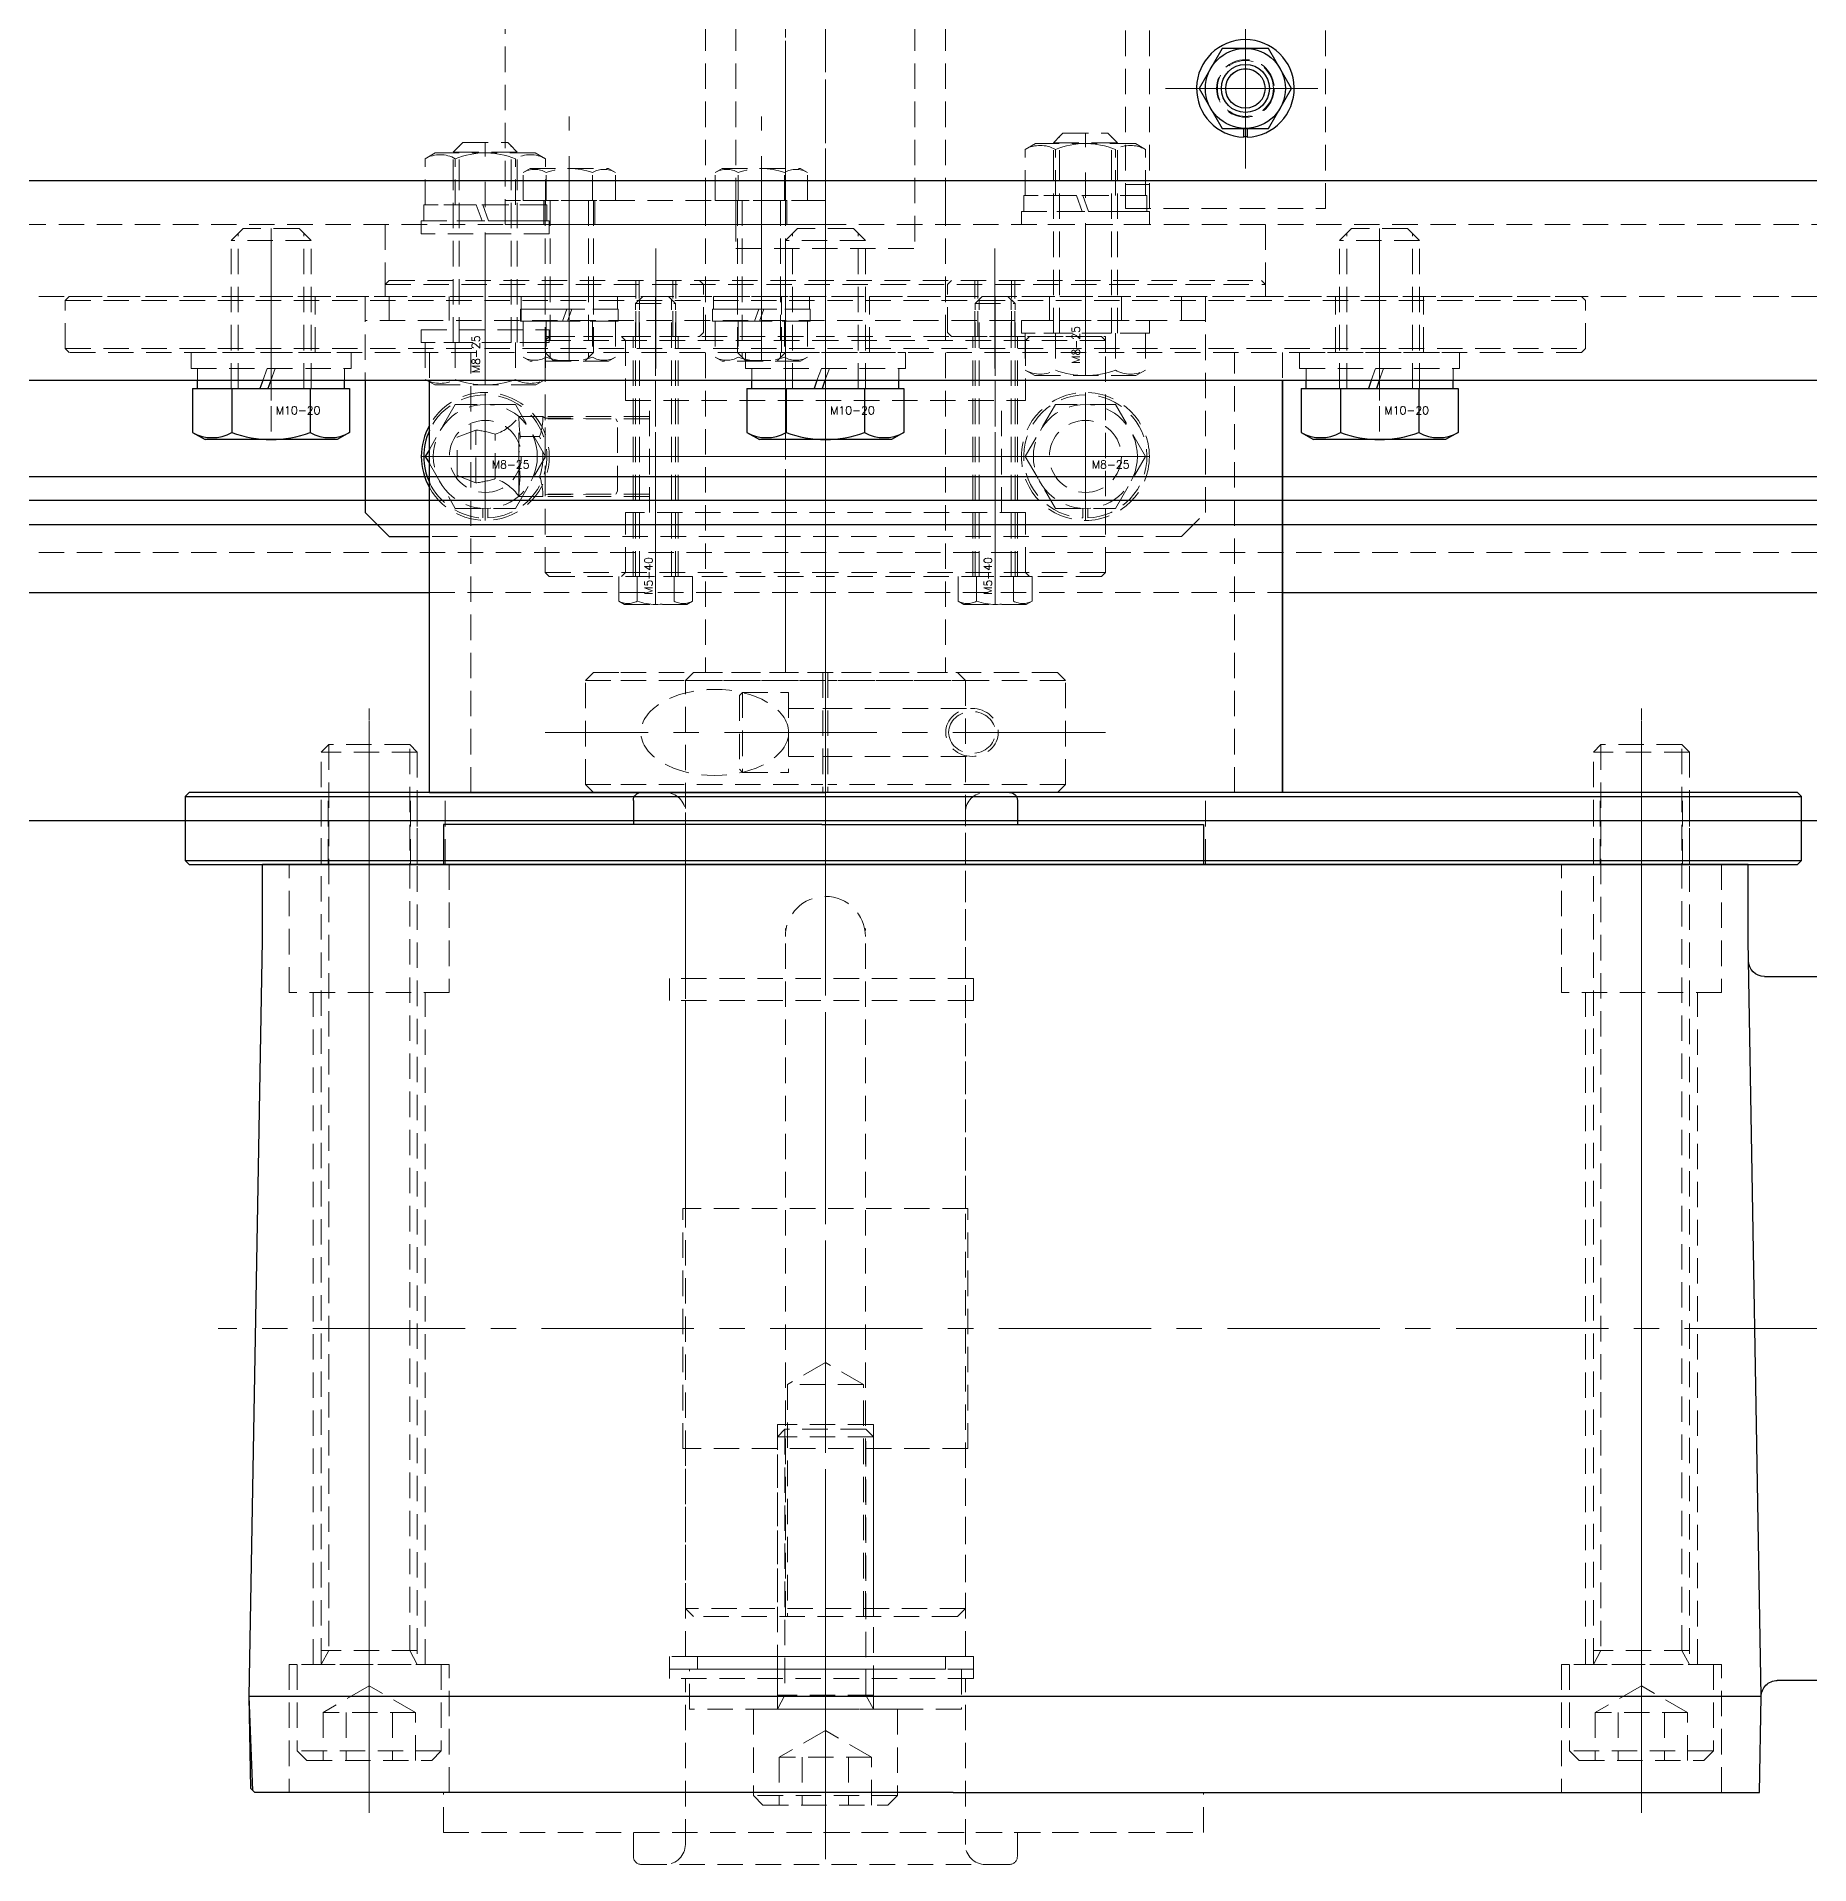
# Model space of a CAD drawing. Header units: millimetres. Extents: x 0 to 10987, y 0 to 7892.
# Drawn here: x 1623.4 to 1845, y 2778.5 to 3007 of the extents above; entities that cross this region are included whole.
import ezdxf

# ---------------------------------------------------------------- set-up
doc = ezdxf.new("R2010")
doc.units = ezdxf.units.MM
for name, pattern in [('CENTER2', [28.575, 19.05, -3.175, 3.175, -3.175]), ('HIDDEN', [9.525, 6.35, -3.175]), ('HIDDEN2', [4.7625, 3.175, -1.5875])]:
    doc.linetypes.add(name, pattern=pattern)
for name, color, linetype, lineweight in [('01_外形線', 7, 'Continuous', 25), ('03_かくれ線', 6, 'HIDDEN2', 13), ('04_HIDDEN', 2, 'HIDDEN', 13), ('04_中心線', 1, 'CENTER2', 9)]:
    doc.layers.add(name, color=color, linetype=linetype, lineweight=lineweight)
doc.layers.add('10_DRAFT', color=8, linetype='Continuous', lineweight=0, plot=False)
doc.styles.add('KSS_TXT', font='txt.shx', dxfattribs={"bigfont": 'extfont2.shx'})

# ---------------------------------------------------------------- blocks, each defined once
blk = doc.blocks.new('GM-SHYF-RH 0.4kW、1／160、＊＊V、60Hzb')
at = {"layer": '01_外形線'}
for p, q in [((-24, 133), (-24, 130)), ((-23, 134), (0, 134)), ((23, 134), (0, 134)), ((24, 133), (24, 130)), ((-47.27, 130), (-47.27, 125)), ((0.46, 130), (-47.27, 130)), ((0.46, 130), (47.73, 130)), ((47.73, 130), (47.73, 125)), ((-115.33, 115.5), (-115.33, 125)), ((-115.33, 125), (-15.97, 125)), ((-15.97, 125), (70.37, 125)), ((70.37, 115.5), (70.37, 125)), ((-116.98, 21), (-115.33, 115.5)), ((72.02, 21), (70.37, 115.5)), ((-117.38, 111), (-125.27, 111)), ((-125.27, 23), (-118.98, 23)), ((-116.77, 9), (-116.98, 21)), ((-116.98, 21), (-15.97, 21)), ((-15.97, 21), (72.02, 21)), ((71.82, 9.5), (72.02, 21)), ((71.31, 9), (71.82, 9.5)), ((-15.97, 9), (-116.77, 9)), ((-15.97, 9), (71.31, 9))]:
    blk.add_line(p, q, dxfattribs=at)
for centre, radius, start, end in [((-23, 133), 1, 90, 180), ((23, 133), 1, 0, 90), ((-117.38, 113), 2, 270, 359), ((-118.98, 21), 2, 359, 90)]:
    blk.add_arc(centre, radius, start, end, dxfattribs=at)
at = {"layer": '03_かくれ線'}
for p, q in [((-17.5, 110.75), (-17.5, 131.5)), ((17.5, 110.75), (17.5, 131.5)), ((-112, 125), (-112, 109)), ((-92, 109), (-92, 125)), ((47, 125), (47, 109)), ((67, 109), (67, 125)), ((-18.5, 108), (-18.5, 110.75)), ((-18.5, 110.75), (19.5, 110.75)), ((19.5, 108), (19.5, 110.75)), ((-112, 109), (-92, 109)), ((-109, 25), (-109, 109)), ((-95, 25), (-95, 109)), ((-18.5, 108), (19.5, 108)), ((-17.5, 82), (-17.5, 108)), ((17.5, 82), (17.5, 108)), ((47, 109), (67, 109)), ((50, 25), (50, 109)), ((64, 25), (64, 109)), ((-17.8, 52), (-17.8, 82)), ((-17.8, 82), (17.8, 82)), ((17.8, 52), (17.8, 82)), ((-17.8, 52), (17.8, 52)), ((-17.5, 26), (-17.5, 52)), ((17.5, 26), (17.5, 52)), ((-18.5, 23.25), (-18.5, 26)), ((-18.5, 26), (19.5, 26)), ((19.5, 23.25), (19.5, 26)), ((-112, 9), (-112, 25)), ((-112, 25), (-92, 25)), ((-92, 25), (-92, 9)), ((-18.5, 23.25), (19.5, 23.25)), ((-17.5, 2.5), (-17.5, 23.25)), ((17.5, 2.5), (17.5, 23.25)), ((47, 9), (47, 25)), ((47, 25), (67, 25)), ((67, 25), (67, 9)), ((-47.27, 4), (-47.27, 9)), ((47.73, 4), (47.73, 9)), ((0.23, 4), (-47.27, 4)), ((47.73, 4), (-47.27, 4)), ((-24, 1), (-24, 4)), ((24, 1), (24, 4)), ((-23, 0), (0, 0)), ((23, 0), (0, 0))]:
    blk.add_line(p, q, dxfattribs=at)
for centre, radius, start, end in [((-20, 131.5), 2.5, 0, 90), ((20, 131.5), 2.5, 90, 180), ((-20, 2.5), 2.5, 270, 0), ((20, 2.5), 2.5, 180, 270), ((-23, 1), 1, 180, 270), ((23, 1), 1, 270, 0)]:
    blk.add_arc(centre, radius, start, end, dxfattribs=at)
at = {"layer": '04_中心線'}
for p, q in [((0, 134), (0, 0)), ((-102, 6.46), (-102, 127.76)), ((57, 6.46), (57, 127.76)), ((-297.9, 67), (75.91, 67))]:
    blk.add_line(p, q, dxfattribs=at)
blk = doc.blocks.new('A$C23C91DF0_1_1')
at = {"color": 0}
for points in [[(0, 18.5), (1.6, 18.5), (1.6, 15), (0, 15)], [(0, -19.5), (1.6, -19.5), (1.6, -16), (0, -16)]]:
    blk.add_lwpolyline(points, close=True, dxfattribs=at)
at = {"layer": '10_DRAFT'}
for p, q in [((0, 15), (0, -16)), ((1.6, 15), (1.6, -16))]:
    blk.add_line(p, q, dxfattribs=at)
blk = doc.blocks.new('FWSSS-D34-V12.5-T5.0a')
at = {"color": 0}
blk.add_lwpolyline([(0, 17), (5, 17), (5, -17), (0, -17)], close=True, dxfattribs=at)
at = {"layer": '04_HIDDEN'}
for p, q in [((0, 6), (5, 6)), ((0, -6), (5, -6))]:
    blk.add_line(p, q, dxfattribs=at)
at = {"layer": '10_DRAFT'}
blk.add_line((0, 0), (5, 0), dxfattribs=at)

msp = doc.modelspace()

# ---------------------------------------------------------------- linework, layer by layer
at = {"layer": '01_外形線'}
for p, q in [((1771.646, 3005.537), (1768.759, 3000.537)), ((1777.419, 3005.537), (1771.646, 3005.537)), ((1780.306, 3000.537), (1777.419, 3005.537)), ((1768.759, 3000.537), (1771.646, 2995.537)), ((1777.419, 2995.537), (1780.306, 3000.537)), ((1771.646, 2995.537), (1777.419, 2995.537)), ((1774.307, 2995.537), (1774.307, 2994.442)), ((1774.757, 2995.537), (1774.757, 2994.442)), ((1643.55, 2963.037), (1643.55, 2964.037)), ((1651.704, 2964.037), (1651.34, 2963.037)), ((1652.704, 2964.037), (1652.34, 2963.037)), ((1661.95, 2963.037), (1661.95, 2964.037)), ((1672.539, 2912.537), (1672.539, 2964.037)), ((1712.832, 2963.037), (1712.832, 2964.037)), ((1720.986, 2964.037), (1720.622, 2963.037)), ((1721.986, 2964.037), (1721.622, 2963.037)), ((1731.232, 2963.037), (1731.232, 2964.037)), ((1779.182, 2912.537), (1779.182, 2964.037)), ((1779.182, 2964.037), (1779.182, 2912.537)), ((1782.114, 2963.037), (1782.114, 2964.037)), ((1790.268, 2964.037), (1789.904, 2963.037)), ((1791.268, 2964.037), (1790.904, 2963.037)), ((1800.514, 2963.037), (1800.514, 2964.037)), ((1642.935, 2963.037), (1642.935, 2957.541)), ((1642.935, 2963.037), (1662.565, 2963.037)), ((1647.843, 2963.037), (1647.843, 2957.541)), ((1657.658, 2963.037), (1657.658, 2957.541)), ((1662.565, 2963.037), (1662.565, 2957.541)), ((1712.217, 2963.037), (1712.217, 2957.541)), ((1712.217, 2963.037), (1731.847, 2963.037)), ((1717.125, 2963.037), (1717.125, 2957.541)), ((1726.94, 2963.037), (1726.94, 2957.541)), ((1731.847, 2963.037), (1731.847, 2957.541)), ((1781.499, 2963.037), (1781.499, 2957.541)), ((1781.499, 2963.037), (1801.129, 2963.037)), ((1786.407, 2963.037), (1786.407, 2957.541)), ((1796.222, 2963.037), (1796.222, 2957.541)), ((1801.129, 2963.037), (1801.129, 2957.541)), ((1642.935, 2957.541), (1644.5, 2956.637)), ((1661, 2956.637), (1644.5, 2956.637)), ((1662.565, 2957.541), (1661, 2956.637)), ((1712.217, 2957.541), (1713.782, 2956.637)), ((1730.282, 2956.637), (1713.782, 2956.637)), ((1731.847, 2957.541), (1730.282, 2956.637)), ((1781.499, 2957.541), (1783.064, 2956.637)), ((1799.564, 2956.637), (1783.064, 2956.637)), ((1801.129, 2957.541), (1799.564, 2956.637)), ((1672.539, 2955.425), (1672.027, 2954.537)), ((1672.027, 2954.537), (1672.539, 2953.65)), ((1557.032, 2952.037), (2357.032, 2952.037)), ((1557.032, 2946.037), (2357.032, 2946.037)), ((1779.182, 2937.537), (1877.032, 2937.537)), ((1642.532, 2912.537), (1642.032, 2912.037)), ((1642.032, 2912.037), (1642.032, 2904.037)), ((1642.032, 2912.037), (1844.032, 2912.037)), ((1843.532, 2912.537), (1642.532, 2912.537)), ((1672.539, 2912.537), (1722.032, 2912.537)), ((1672.539, 2912.537), (1722.032, 2912.537)), ((1779.182, 2912.537), (1722.032, 2912.537)), ((1779.182, 2912.537), (1722.032, 2912.537)), ((1844.032, 2912.037), (1843.532, 2912.537)), ((1844.032, 2904.037), (1844.032, 2912.037)), ((1642.032, 2904.037), (1642.532, 2903.537)), ((1642.032, 2904.037), (1844.032, 2904.037)), ((1642.532, 2903.537), (1843.532, 2903.537)), ((1843.532, 2903.537), (1844.032, 2904.037)), ((1650.468, 2787.787), (1650.013, 2799.537))]:
    msp.add_line(p, q, dxfattribs=at)
msp.add_lwpolyline([(1552.032, 3264.037), (2107.032, 3264.037, -0.4142136), (2117.032, 3254.037), (2117.032, 2974.037, -0.4142136), (2107.032, 2964.037), (1552.032, 2964.037), (1552.032, 3264.037)], format="xyb", dxfattribs=at)
for points in [[(1557.032, 2989.037), (2357.032, 2989.037), (2357.032, 2949.037), (1557.032, 2949.037)], [(1562.032, 2909.037), (2352.032, 2909.037), (2357.032, 2914.037), (2357.032, 2949.037), (1557.032, 2949.037), (1557.032, 2914.037)]]:
    msp.add_lwpolyline(points, close=True, dxfattribs=at)
for points in [[(1557.032, 2964.037), (1557.032, 2937.537), (1672.539, 2937.537)], [(1664.532, 2964.037), (1664.532, 2947.537), (1667.532, 2944.537), (1672.539, 2944.537)]]:
    msp.add_lwpolyline(points, dxfattribs=at)
for radius in [5, 3, 2.458]:
    msp.add_circle((1774.532, 3000.537), radius, dxfattribs=at)
for centre, radius, start, end in [((1774.532, 3000.537), 6.1, 272.11385, 267.88615), ((1774.532, 3000.537), 6, 267.88615, 272.1491), ((1645.389, 2961.791), 4.907, 240.00001, 299.99999), ((1652.75, 2970.417), 13.779, 249.136, 290.864), ((1660.111, 2961.791), 4.907, 240.00001, 299.99999), ((1679.532, 2954.537), 8, 150.94678, 209.05322), ((1679.532, 2954.537), 7.7, 155.26154, 204.73846), ((1714.671, 2961.791), 4.907, 240.00001, 299.99999), ((1722.032, 2970.417), 13.779, 249.136, 290.864), ((1729.393, 2961.791), 4.907, 240.00001, 299.99999), ((1783.953, 2961.791), 4.907, 240.00001, 299.99999), ((1791.314, 2970.417), 13.779, 249.136, 290.864), ((1798.676, 2961.791), 4.907, 240.00001, 299.99999)]:
    msp.add_arc(centre, radius, start, end, dxfattribs=at)
at = {"layer": '03_かくれ線'}
for p, q in [((1682.032, 2983.537), (1682.032, 3244.537)), ((1707.032, 3246.537), (1707.032, 2986.537)), ((1710.852, 3246.537), (1710.852, 2980.537)), ((1722.032, 3244.537), (1722.032, 2983.537)), ((1733.213, 3246.537), (1733.213, 2980.537)), ((1737.032, 3246.537), (1737.032, 2986.537)), ((1759.532, 2985.537), (1759.532, 3242.537)), ((1762.532, 2985.537), (1762.532, 3242.537)), ((1784.532, 2985.537), (1784.532, 3242.537)), ((1774.532, 2991.937), (1774.532, 3236.137)), ((1765.932, 3000.537), (1783.132, 3000.537)), ((1675.532, 2992.575), (1676.432, 2993.475)), ((1676.282, 2988.475), (1676.282, 2993.325)), ((1676.432, 2993.475), (1676.732, 2993.775)), ((1676.732, 2993.775), (1682.332, 2993.775)), ((1682.632, 2993.475), (1682.332, 2993.775)), ((1683.532, 2992.575), (1682.632, 2993.475)), ((1682.782, 2988.475), (1682.782, 2993.325)), ((1747.027, 2992.912), (1748.282, 2993.637)), ((1760.782, 2993.637), (1748.282, 2993.637)), ((1750.532, 2993.737), (1751.432, 2994.637)), ((1750.532, 2993.737), (1758.532, 2993.737)), ((1750.532, 2989.637), (1750.532, 2993.737)), ((1751.282, 2989.637), (1751.282, 2994.487)), ((1751.432, 2994.637), (1751.732, 2994.937)), ((1751.732, 2994.937), (1757.332, 2994.937)), ((1757.632, 2994.637), (1757.332, 2994.937)), ((1758.532, 2993.737), (1757.632, 2994.637)), ((1757.782, 2989.637), (1757.782, 2994.487)), ((1758.532, 2989.637), (1758.532, 2993.737)), ((1762.038, 2992.912), (1760.782, 2993.637)), ((1672.027, 2991.75), (1673.282, 2992.475)), ((1672.027, 2985.975), (1672.027, 2991.75)), ((1685.782, 2992.475), (1673.282, 2992.475)), ((1675.532, 2992.575), (1683.532, 2992.575)), ((1675.532, 2988.475), (1675.532, 2992.575)), ((1675.779, 2985.975), (1675.779, 2991.75)), ((1683.285, 2985.975), (1683.285, 2991.75)), ((1683.532, 2988.475), (1683.532, 2992.575)), ((1687.038, 2991.75), (1685.782, 2992.475)), ((1687.038, 2985.975), (1687.038, 2991.75)), ((1747.027, 2987.137), (1747.027, 2992.912)), ((1750.779, 2987.137), (1750.779, 2992.912)), ((1758.285, 2987.137), (1758.285, 2992.912)), ((1762.038, 2987.137), (1762.038, 2992.912)), ((1684.259, 2990.033), (1685.132, 2990.537)), ((1684.259, 2986.537), (1684.259, 2990.033)), ((1685.132, 2990.537), (1694.932, 2990.537)), ((1687.146, 2986.537), (1687.146, 2990.033)), ((1692.919, 2986.537), (1692.919, 2990.033)), ((1695.806, 2990.033), (1694.932, 2990.537)), ((1695.806, 2986.537), (1695.806, 2990.033)), ((1708.259, 2990.033), (1709.132, 2990.537)), ((1708.259, 2986.537), (1708.259, 2990.033)), ((1709.132, 2990.537), (1718.932, 2990.537)), ((1711.146, 2986.537), (1711.146, 2990.033)), ((1716.919, 2986.537), (1716.919, 2990.033)), ((1719.806, 2990.033), (1718.932, 2990.537)), ((1719.806, 2986.537), (1719.806, 2990.033)), ((1750.532, 2969.937), (1750.532, 2989.637)), ((1751.282, 2969.937), (1751.282, 2989.637)), ((1757.782, 2969.937), (1757.782, 2989.637)), ((1758.532, 2969.937), (1758.532, 2989.637)), ((1675.532, 2968.775), (1675.532, 2988.475)), ((1676.282, 2968.775), (1676.282, 2988.475)), ((1722.032, 2986.537), (1682.032, 2986.537)), ((1682.782, 2968.775), (1682.782, 2988.475)), ((1683.532, 2968.775), (1683.532, 2988.475)), ((1684.259, 2986.537), (1695.806, 2986.537)), ((1686.832, 2983.537), (1686.832, 2986.537)), ((1687.032, 2986.537), (1687.032, 2973.937)), ((1687.632, 2986.537), (1687.632, 2966.937)), ((1692.432, 2986.537), (1692.432, 2966.937)), ((1693.032, 2986.537), (1693.032, 2973.937)), ((1693.232, 2983.537), (1693.232, 2986.537)), ((1707.032, 2986.537), (1707.032, 2927.537)), ((1708.259, 2986.537), (1719.806, 2986.537)), ((1710.832, 2983.537), (1710.832, 2986.537)), ((1711.032, 2986.537), (1711.032, 2973.937)), ((1711.632, 2986.537), (1711.632, 2966.937)), ((1716.432, 2986.537), (1716.432, 2966.937)), ((1717.032, 2986.537), (1717.032, 2973.937)), ((1717.232, 2983.537), (1717.232, 2986.537)), ((1737.032, 2986.537), (1737.032, 2927.537)), ((1753.404, 2987.137), (1746.832, 2987.137)), ((1746.832, 2987.137), (1746.832, 2985.137)), ((1762.038, 2987.137), (1747.027, 2987.137)), ((1754.132, 2985.137), (1753.404, 2987.137)), ((1762.232, 2987.137), (1754.204, 2987.137)), ((1754.932, 2985.137), (1754.204, 2987.137)), ((1759.532, 2988.537), (1762.532, 2988.537)), ((1762.232, 2985.137), (1762.232, 2987.137)), ((1678.404, 2985.975), (1671.832, 2985.975)), ((1671.832, 2985.975), (1671.832, 2983.975)), ((1687.038, 2985.975), (1672.027, 2985.975)), ((1679.132, 2983.975), (1678.404, 2985.975)), ((1687.232, 2985.975), (1679.204, 2985.975)), ((1679.932, 2983.975), (1679.204, 2985.975)), ((1687.232, 2983.975), (1687.232, 2985.975)), ((1746.532, 2985.137), (1762.532, 2985.137)), ((1746.532, 2985.137), (1746.532, 2983.537)), ((1754.132, 2985.137), (1746.832, 2985.137)), ((1762.232, 2985.137), (1754.932, 2985.137)), ((1759.532, 2985.537), (1784.532, 2985.537)), ((1762.532, 2985.137), (1762.532, 2983.537)), ((1647.75, 2981.537), (1649.25, 2983.037)), ((1648.65, 2963.037), (1648.65, 2982.437)), ((1656.25, 2983.037), (1649.25, 2983.037)), ((1657.75, 2981.537), (1656.25, 2983.037)), ((1656.85, 2963.037), (1656.85, 2982.437)), ((1667.032, 2983.537), (1667.032, 2974.537)), ((1671.532, 2983.975), (1687.532, 2983.975)), ((1671.532, 2983.975), (1671.532, 2982.375)), ((1687.532, 2982.375), (1671.532, 2982.375)), ((1679.132, 2983.975), (1671.832, 2983.975)), ((1687.232, 2983.975), (1679.932, 2983.975)), ((1722.032, 2983.537), (1682.032, 2983.537)), ((1687.532, 2983.975), (1687.532, 2982.375)), ((1717.032, 2981.537), (1718.532, 2983.037)), ((1717.932, 2963.037), (1717.932, 2982.437)), ((1725.532, 2983.037), (1718.532, 2983.037)), ((1727.032, 2981.537), (1725.532, 2983.037)), ((1726.132, 2963.037), (1726.132, 2982.437)), ((1762.532, 2983.537), (1746.532, 2983.537)), ((1777.032, 2983.537), (1777.032, 2974.537)), ((1786.314, 2981.537), (1787.814, 2983.037)), ((1787.214, 2963.037), (1787.214, 2982.437)), ((1794.814, 2983.037), (1787.814, 2983.037)), ((1796.314, 2981.537), (1794.814, 2983.037)), ((1795.414, 2963.037), (1795.414, 2982.437)), ((1647.75, 2963.037), (1647.75, 2981.537)), ((1657.75, 2981.537), (1647.75, 2981.537)), ((1657.75, 2963.037), (1657.75, 2981.537)), ((1710.852, 2980.537), (1733.213, 2980.537)), ((1717.032, 2963.037), (1717.032, 2981.537)), ((1727.032, 2981.537), (1717.032, 2981.537)), ((1727.032, 2963.037), (1727.032, 2981.537)), ((1786.314, 2963.037), (1786.314, 2981.537)), ((1796.314, 2981.537), (1786.314, 2981.537)), ((1796.314, 2963.037), (1796.314, 2981.537)), ((1667.532, 2976.537), (1667.032, 2976.037)), ((1667.032, 2974.537), (1667.032, 2976.037)), ((1667.032, 2976.037), (1777.032, 2976.037)), ((1667.532, 2976.537), (1776.532, 2976.537)), ((1698.355, 2969.537), (1698.355, 2976.537)), ((1698.755, 2969.537), (1698.755, 2976.537)), ((1702.955, 2969.537), (1702.955, 2976.537)), ((1703.355, 2969.537), (1703.355, 2976.537)), ((1706.782, 2976.037), (1706.282, 2976.537)), ((1706.782, 2970.037), (1706.782, 2976.037)), ((1737.282, 2976.037), (1737.782, 2976.537)), ((1737.282, 2970.037), (1737.282, 2976.037)), ((1740.709, 2969.537), (1740.709, 2976.537)), ((1741.109, 2969.537), (1741.109, 2976.537)), ((1745.309, 2969.537), (1745.309, 2976.537)), ((1745.709, 2969.537), (1745.709, 2976.537)), ((1776.532, 2976.537), (1777.032, 2976.037)), ((1777.032, 2976.037), (1777.032, 2974.537)), ((1627.032, 2974.037), (1627.532, 2974.537)), ((1627.032, 2968.037), (1627.032, 2974.037)), ((1627.032, 2974.037), (1817.032, 2974.037)), ((1627.532, 2974.537), (1816.532, 2974.537)), ((1658.25, 2967.537), (1658.25, 2974.537)), ((1664.532, 2974.537), (1664.532, 2964.037)), ((1769.532, 2974.537), (1664.532, 2974.537)), ((1667.532, 2974.537), (1667.532, 2971.537)), ((1675.032, 2974.537), (1675.032, 2971.537)), ((1689.732, 2972.937), (1683.932, 2972.937)), ((1683.932, 2971.437), (1683.932, 2972.937)), ((1684.032, 2974.537), (1684.032, 2971.537)), ((1684.032, 2972.937), (1684.032, 2974.537)), ((1684.032, 2974.537), (1696.032, 2974.537)), ((1684.032, 2972.937), (1696.032, 2972.937)), ((1687.032, 2967.537), (1687.032, 2973.937)), ((1689.732, 2972.937), (1689.186, 2971.437)), ((1690.332, 2972.937), (1689.786, 2971.437)), ((1690.032, 2971.437), (1690.032, 2972.937)), ((1696.132, 2972.937), (1690.332, 2972.937)), ((1693.032, 2967.537), (1693.032, 2973.937)), ((1696.032, 2972.937), (1696.032, 2974.537)), ((1696.132, 2972.937), (1696.132, 2971.437)), ((1698.319, 2973.637), (1699.219, 2974.537)), ((1698.319, 2973.637), (1703.319, 2973.637)), ((1698.319, 2939.537), (1698.319, 2973.637)), ((1698.819, 2939.537), (1698.819, 2974.137)), ((1699.219, 2974.537), (1702.419, 2974.537)), ((1703.319, 2973.637), (1702.419, 2974.537)), ((1702.819, 2939.537), (1702.819, 2974.137)), ((1703.319, 2939.537), (1703.319, 2973.637)), ((1713.732, 2972.937), (1707.932, 2972.937)), ((1707.932, 2971.437), (1707.932, 2972.937)), ((1708.032, 2972.937), (1708.032, 2974.537)), ((1708.032, 2974.537), (1720.032, 2974.537)), ((1708.032, 2972.937), (1720.032, 2972.937)), ((1711.032, 2967.537), (1711.032, 2973.937)), ((1713.732, 2972.937), (1713.186, 2971.437)), ((1714.332, 2972.937), (1713.786, 2971.437)), ((1714.032, 2971.437), (1714.032, 2972.937)), ((1720.132, 2972.937), (1714.332, 2972.937)), ((1716.532, 2967.537), (1716.532, 2974.537)), ((1717.032, 2967.537), (1717.032, 2973.937)), ((1720.032, 2972.937), (1720.032, 2974.537)), ((1720.132, 2972.937), (1720.132, 2971.437)), ((1727.532, 2967.537), (1727.532, 2974.537)), ((1740.745, 2973.637), (1741.645, 2974.537)), ((1740.745, 2973.637), (1745.745, 2973.637)), ((1740.745, 2939.537), (1740.745, 2973.637)), ((1741.245, 2939.537), (1741.245, 2974.137)), ((1741.645, 2974.537), (1744.845, 2974.537)), ((1745.745, 2973.637), (1744.845, 2974.537)), ((1745.245, 2939.537), (1745.245, 2974.137)), ((1745.745, 2939.537), (1745.745, 2973.637)), ((1750.032, 2974.537), (1750.032, 2971.537)), ((1759.032, 2974.537), (1759.032, 2971.537)), ((1766.532, 2974.537), (1766.532, 2971.537)), ((1769.532, 2947.537), (1769.532, 2974.537)), ((1785.814, 2967.537), (1785.814, 2974.537)), ((1796.814, 2967.537), (1796.814, 2974.537)), ((1817.032, 2974.037), (1816.532, 2974.537)), ((1817.032, 2968.037), (1817.032, 2974.037)), ((1769.532, 2971.537), (1664.532, 2971.537)), ((1671.532, 2970.375), (1687.532, 2970.375)), ((1671.532, 2970.375), (1671.532, 2968.775)), ((1689.186, 2971.437), (1683.932, 2971.437)), ((1684.259, 2971.437), (1684.259, 2966.942)), ((1695.806, 2971.437), (1684.259, 2971.437)), ((1687.146, 2971.437), (1687.146, 2966.942)), ((1687.532, 2970.375), (1687.532, 2968.775)), ((1696.132, 2971.437), (1689.786, 2971.437)), ((1690.032, 2966.437), (1690.032, 2971.437)), ((1692.919, 2971.437), (1692.919, 2966.942)), ((1695.806, 2971.437), (1695.806, 2966.942)), ((1713.186, 2971.437), (1707.932, 2971.437)), ((1708.259, 2971.437), (1708.259, 2966.942)), ((1719.806, 2971.437), (1708.259, 2971.437)), ((1711.146, 2971.437), (1711.146, 2966.942)), ((1720.132, 2971.437), (1713.786, 2971.437)), ((1714.032, 2966.437), (1714.032, 2971.437)), ((1716.919, 2971.437), (1716.919, 2966.942)), ((1719.806, 2971.437), (1719.806, 2966.942)), ((1746.532, 2971.537), (1762.532, 2971.537)), ((1746.532, 2971.537), (1746.532, 2969.937)), ((1762.532, 2971.537), (1762.532, 2969.937)), ((1627.532, 2967.537), (1627.032, 2968.037)), ((1627.032, 2968.037), (1817.032, 2968.037)), ((1687.532, 2968.775), (1671.532, 2968.775)), ((1687.038, 2968.775), (1672.027, 2968.775)), ((1672.027, 2968.775), (1672.027, 2964.171)), ((1675.779, 2968.775), (1675.779, 2964.171)), ((1683.285, 2968.775), (1683.285, 2964.171)), ((1687.032, 2969.537), (1706.282, 2969.537)), ((1687.032, 2969.537), (1687.032, 2967.537)), ((1687.032, 2969.037), (1687.532, 2969.537)), ((1687.032, 2940.037), (1687.032, 2969.037)), ((1687.032, 2969.037), (1722.032, 2969.037)), ((1687.038, 2968.775), (1687.038, 2964.171)), ((1687.532, 2969.537), (1722.032, 2969.537)), ((1697.032, 2969.037), (1696.532, 2969.537)), ((1697.032, 2969.037), (1697.032, 2961.537)), ((1698.019, 2939.537), (1698.019, 2969.537)), ((1703.619, 2939.537), (1703.619, 2969.537)), ((1706.282, 2969.537), (1706.782, 2970.037)), ((1756.532, 2969.537), (1722.032, 2969.537)), ((1757.032, 2969.037), (1722.032, 2969.037)), ((1737.782, 2969.537), (1737.282, 2970.037)), ((1737.782, 2969.537), (1757.032, 2969.537)), ((1740.445, 2939.537), (1740.445, 2969.537)), ((1746.045, 2939.537), (1746.045, 2969.537)), ((1762.532, 2969.937), (1746.532, 2969.937)), ((1762.038, 2969.937), (1747.027, 2969.937)), ((1747.027, 2969.937), (1747.027, 2965.333)), ((1747.032, 2969.037), (1747.532, 2969.537)), ((1747.032, 2969.037), (1747.032, 2961.537)), ((1750.779, 2969.937), (1750.779, 2965.333)), ((1757.032, 2969.037), (1756.532, 2969.537)), ((1757.032, 2969.537), (1757.032, 2967.537)), ((1757.032, 2940.037), (1757.032, 2969.037)), ((1758.285, 2969.937), (1758.285, 2965.333)), ((1762.038, 2969.937), (1762.038, 2965.333)), ((1816.532, 2967.537), (1817.032, 2968.037)), ((1816.532, 2967.537), (1627.532, 2967.537)), ((1642.75, 2967.537), (1662.75, 2967.537)), ((1642.75, 2965.537), (1642.75, 2967.537)), ((1662.75, 2965.537), (1662.75, 2967.537)), ((1672.539, 2967.537), (1672.539, 2964.037)), ((1677.735, 2912.537), (1677.735, 2967.537)), ((1684.259, 2966.942), (1685.132, 2966.437)), ((1694.932, 2966.437), (1685.132, 2966.437)), ((1687.032, 2967.537), (1688.032, 2966.537)), ((1687.032, 2967.537), (1693.032, 2967.537)), ((1688.032, 2966.537), (1692.032, 2966.537)), ((1693.032, 2967.537), (1692.032, 2966.537)), ((1695.806, 2966.942), (1694.932, 2966.437)), ((1708.259, 2966.942), (1709.132, 2966.437)), ((1718.932, 2966.437), (1709.132, 2966.437)), ((1711.032, 2967.537), (1712.032, 2966.537)), ((1711.032, 2967.537), (1717.032, 2967.537)), ((1712.032, 2967.537), (1732.032, 2967.537)), ((1712.032, 2965.537), (1712.032, 2967.537)), ((1712.032, 2966.537), (1716.032, 2966.537)), ((1717.032, 2967.537), (1716.032, 2966.537)), ((1719.806, 2966.942), (1718.932, 2966.437)), ((1722.032, 2912.537), (1722.032, 2967.537)), ((1732.032, 2965.537), (1732.032, 2967.537)), ((1773.182, 2912.537), (1773.182, 2967.537)), ((1779.182, 2967.537), (1779.182, 2964.037)), ((1781.314, 2967.537), (1801.314, 2967.537)), ((1781.314, 2965.537), (1781.314, 2967.537)), ((1801.314, 2965.537), (1801.314, 2967.537)), ((1642.75, 2965.537), (1662.75, 2965.537)), ((1643.55, 2965.537), (1643.55, 2964.037)), ((1651.704, 2964.037), (1652.25, 2965.537)), ((1652.704, 2964.037), (1653.25, 2965.537)), ((1661.95, 2965.537), (1661.95, 2964.037)), ((1672.027, 2964.171), (1673.232, 2963.475)), ((1673.232, 2963.475), (1685.832, 2963.475)), ((1687.038, 2964.171), (1685.832, 2963.475)), ((1712.032, 2965.537), (1732.032, 2965.537)), ((1712.832, 2965.537), (1712.832, 2964.037)), ((1720.986, 2964.037), (1721.532, 2965.537)), ((1721.986, 2964.037), (1722.532, 2965.537)), ((1731.232, 2965.537), (1731.232, 2964.037)), ((1747.027, 2965.333), (1748.232, 2964.637)), ((1748.232, 2964.637), (1760.832, 2964.637)), ((1762.038, 2965.333), (1760.832, 2964.637)), ((1781.314, 2965.537), (1801.314, 2965.537)), ((1782.114, 2965.537), (1782.114, 2964.037)), ((1790.268, 2964.037), (1790.814, 2965.537)), ((1791.268, 2964.037), (1791.814, 2965.537)), ((1800.514, 2965.537), (1800.514, 2964.037)), ((1679.532, 2962.037), (1679.532, 2947.037)), ((1697.032, 2961.537), (1747.032, 2961.537)), ((1700.032, 2947.537), (1700.032, 2961.537)), ((1744.032, 2947.537), (1744.032, 2961.537)), ((1754.532, 2962.037), (1754.532, 2947.037)), ((1675.779, 2961.037), (1672.539, 2955.425)), ((1683.285, 2961.037), (1675.779, 2961.037)), ((1679.532, 2948.937), (1679.532, 2960.137)), ((1687.038, 2954.537), (1683.285, 2961.037)), ((1683.732, 2949.537), (1683.732, 2959.537)), ((1683.732, 2959.537), (1686.732, 2959.537)), ((1687.032, 2959.337), (1686.732, 2959.537)), ((1700.032, 2959.537), (1687.032, 2959.537)), ((1687.032, 2959.337), (1695.862, 2959.24)), ((1687.032, 2949.737), (1687.032, 2959.337)), ((1700.032, 2959.237), (1687.032, 2959.237)), ((1696.032, 2958.868), (1695.862, 2959.24)), ((1750.779, 2961.037), (1747.027, 2954.537)), ((1758.285, 2961.037), (1750.779, 2961.037)), ((1754.532, 2948.937), (1754.532, 2960.137)), ((1762.038, 2954.537), (1758.285, 2961.037)), ((1676.032, 2956.937), (1678.332, 2957.837)), ((1676.032, 2952.137), (1676.032, 2956.937)), ((1678.332, 2951.237), (1678.332, 2957.837)), ((1680.769, 2951.766), (1680.769, 2957.309)), ((1683.903, 2957.037), (1686.312, 2957.037)), ((1687.032, 2950.207), (1687.032, 2958.868)), ((1696.032, 2950.207), (1696.032, 2958.868)), ((1675.532, 2954.537), (1697.032, 2954.537)), ((1683.285, 2948.037), (1687.038, 2954.537)), ((1747.027, 2954.537), (1750.779, 2948.037)), ((1758.285, 2948.037), (1762.038, 2954.537)), ((1672.539, 2953.65), (1675.779, 2948.037)), ((1676.032, 2952.137), (1678.332, 2951.237)), ((1683.903, 2952.037), (1686.312, 2952.037)), ((1700.032, 2949.837), (1687.032, 2949.837)), ((1687.032, 2949.737), (1695.863, 2949.837)), ((1696.032, 2950.207), (1695.862, 2949.835)), ((1675.779, 2948.037), (1683.285, 2948.037)), ((1679.232, 2948.037), (1679.232, 2946.843)), ((1679.832, 2948.037), (1679.832, 2946.843)), ((1683.732, 2949.537), (1686.732, 2949.537)), ((1700.032, 2949.537), (1687.032, 2949.537)), ((1697.032, 2940.037), (1697.032, 2947.537)), ((1747.032, 2947.537), (1697.032, 2947.537)), ((1747.032, 2940.037), (1747.032, 2947.537)), ((1750.779, 2948.037), (1758.285, 2948.037)), ((1754.232, 2948.037), (1754.232, 2946.843)), ((1754.832, 2948.037), (1754.832, 2946.843)), ((1766.532, 2944.537), (1769.532, 2947.537)), ((1766.532, 2944.537), (1672.539, 2944.537)), ((1557.032, 2942.537), (1877.032, 2942.537)), ((1687.032, 2940.037), (1722.032, 2940.037)), ((1687.032, 2940.037), (1687.532, 2939.537)), ((1687.532, 2939.537), (1722.032, 2939.537)), ((1696.2, 2939.537), (1696.2, 2936.452)), ((1705.438, 2939.537), (1696.2, 2939.537)), ((1696.532, 2939.537), (1697.032, 2940.037)), ((1698.51, 2939.537), (1698.51, 2936.452)), ((1703.128, 2939.537), (1703.128, 2936.452)), ((1705.438, 2939.537), (1705.438, 2936.452)), ((1757.032, 2940.037), (1722.032, 2940.037)), ((1756.532, 2939.537), (1722.032, 2939.537)), ((1738.627, 2939.537), (1738.627, 2936.452)), ((1747.864, 2939.537), (1738.627, 2939.537)), ((1740.936, 2939.537), (1740.936, 2936.452)), ((1745.555, 2939.537), (1745.555, 2936.452)), ((1747.532, 2939.537), (1747.032, 2940.037)), ((1747.864, 2939.537), (1747.864, 2936.452)), ((1757.032, 2940.037), (1756.532, 2939.537)), ((1672.539, 2937.537), (1779.182, 2937.537)), ((1696.2, 2936.452), (1696.919, 2936.037)), ((1696.919, 2936.037), (1704.719, 2936.037)), ((1705.438, 2936.452), (1704.719, 2936.037)), ((1738.627, 2936.452), (1739.345, 2936.037)), ((1739.345, 2936.037), (1747.145, 2936.037)), ((1747.864, 2936.452), (1747.145, 2936.037)), ((1692.032, 2926.537), (1693.032, 2927.537)), ((1693.032, 2927.537), (1696.457, 2927.537)), ((1696.457, 2927.537), (1721.712, 2927.537)), ((1704.532, 2926.537), (1705.532, 2927.537)), ((1705.532, 2927.537), (1738.532, 2927.537)), ((1721.712, 2927.537), (1721.712, 2912.537)), ((1751.032, 2927.537), (1722.352, 2927.537)), ((1722.352, 2927.537), (1722.352, 2912.537)), ((1739.532, 2926.537), (1738.532, 2927.537)), ((1752.032, 2926.537), (1751.032, 2927.537)), ((1692.032, 2913.537), (1692.032, 2926.537)), ((1692.032, 2926.537), (1696.457, 2926.537)), ((1696.457, 2926.537), (1721.712, 2926.537)), ((1704.532, 2926.537), (1739.532, 2926.537)), ((1704.532, 2810.537), (1704.532, 2926.537)), ((1711.285, 2924.645), (1711.669, 2925.029)), ((1711.285, 2924.645), (1711.285, 2915.429)), ((1711.662, 2925.023), (1711.669, 2915.045)), ((1711.669, 2925.029), (1717.429, 2925.029)), ((1717.429, 2925.029), (1717.429, 2915.045)), ((1752.032, 2926.537), (1722.352, 2926.537)), ((1739.532, 2926.537), (1739.532, 2810.537)), ((1752.032, 2913.537), (1752.032, 2926.537)), ((1717.429, 2923.037), (1740.366, 2923.037)), ((1721.712, 2923.037), (1722.352, 2923.037)), ((1721.712, 2923.037), (1722.352, 2923.037)), ((1717.429, 2917.037), (1740.366, 2917.037)), ((1721.712, 2917.037), (1722.352, 2917.037)), ((1721.712, 2917.037), (1722.352, 2917.037)), ((1692.032, 2913.537), (1696.457, 2913.538)), ((1692.032, 2913.537), (1693.032, 2912.537)), ((1696.457, 2913.538), (1721.712, 2913.542)), ((1711.285, 2915.429), (1711.669, 2915.045)), ((1711.669, 2915.045), (1717.429, 2915.045)), ((1752.032, 2913.537), (1722.352, 2913.542)), ((1752.032, 2913.537), (1751.032, 2912.537)), ((1659.032, 2903.537), (1659.032, 2912.537)), ((1659.882, 2903.537), (1659.882, 2912.537)), ((1670.182, 2903.537), (1670.182, 2912.537)), ((1671.032, 2903.537), (1671.032, 2912.537)), ((1674.532, 2903.537), (1674.532, 2912.537)), ((1693.032, 2912.537), (1696.457, 2912.537)), ((1696.457, 2912.537), (1721.712, 2912.537)), ((1751.032, 2912.537), (1722.352, 2912.537)), ((1769.532, 2903.537), (1769.532, 2912.537)), ((1818.032, 2903.537), (1818.032, 2912.537)), ((1818.882, 2903.537), (1818.882, 2912.537)), ((1829.182, 2903.537), (1829.182, 2912.537)), ((1830.032, 2903.537), (1830.032, 2912.537)), ((1717.032, 2809.537), (1717.032, 2895.537)), ((1727.032, 2809.537), (1727.032, 2895.537)), ((1722.032, 2841.279), (1717.282, 2838.537)), ((1726.782, 2838.537), (1722.032, 2841.279)), ((1717.282, 2838.537), (1717.282, 2809.537)), ((1726.782, 2838.537), (1717.282, 2838.537)), ((1726.782, 2809.537), (1726.782, 2838.537)), ((1728.032, 2833.537), (1716.032, 2833.537)), ((1716.032, 2833.537), (1716.032, 2809.537)), ((1728.032, 2833.537), (1728.032, 2809.537)), ((1705.532, 2809.537), (1704.532, 2810.537)), ((1739.532, 2810.537), (1704.532, 2810.537)), ((1739.532, 2810.537), (1738.532, 2809.537)), ((1738.532, 2809.537), (1705.532, 2809.537))]:
    msp.add_line(p, q, dxfattribs=at)
at = {"layer": '03_かくれ線', "transparency": 33554559}
for p, q in [((1717.032, 2989.037), (1717.032, 3239.037)), ((1659.032, 2917.59), (1659.979, 2918.537)), ((1659.979, 2918.537), (1659.979, 2805.287)), ((1670.085, 2918.537), (1659.979, 2918.537)), ((1670.085, 2805.287), (1670.085, 2918.537)), ((1670.085, 2918.537), (1671.032, 2917.59)), ((1818.032, 2917.59), (1818.979, 2918.537)), ((1818.979, 2918.537), (1818.979, 2805.287)), ((1829.085, 2918.537), (1818.979, 2918.537)), ((1829.085, 2805.287), (1829.085, 2918.537)), ((1829.085, 2918.537), (1830.032, 2917.59)), ((1659.032, 2803.647), (1659.032, 2917.59)), ((1671.032, 2917.59), (1659.032, 2917.59)), ((1671.032, 2917.59), (1671.032, 2803.647)), ((1818.032, 2803.647), (1818.032, 2917.59)), ((1830.032, 2917.59), (1818.032, 2917.59)), ((1830.032, 2917.59), (1830.032, 2803.647)), ((1716.032, 2831.99), (1716.979, 2832.937)), ((1716.032, 2798.047), (1716.032, 2831.99)), ((1728.032, 2831.99), (1716.032, 2831.99)), ((1716.979, 2832.937), (1716.979, 2799.687)), ((1727.085, 2832.937), (1716.979, 2832.937)), ((1727.085, 2799.687), (1727.085, 2832.937)), ((1727.085, 2832.937), (1728.032, 2831.99)), ((1728.032, 2831.99), (1728.032, 2798.047)), ((1674.032, 2803.537), (1656.032, 2803.537)), ((1656.032, 2803.537), (1656.032, 2792.737)), ((1659.979, 2805.287), (1659.032, 2803.537)), ((1671.032, 2805.287), (1659.032, 2805.287)), ((1671.032, 2803.537), (1670.085, 2805.287)), ((1674.032, 2803.537), (1674.032, 2792.737)), ((1833.032, 2803.537), (1815.032, 2803.537)), ((1815.032, 2803.537), (1815.032, 2792.737)), ((1818.979, 2805.287), (1818.032, 2803.537)), ((1830.032, 2805.287), (1818.032, 2805.287)), ((1830.032, 2803.537), (1829.085, 2805.287)), ((1833.032, 2803.537), (1833.032, 2792.737)), ((1665.032, 2800.87), (1659.259, 2797.537)), ((1670.806, 2797.537), (1665.032, 2800.87)), ((1716.979, 2799.687), (1716.032, 2797.937)), ((1728.032, 2799.687), (1716.032, 2799.687)), ((1728.032, 2797.937), (1727.085, 2799.687)), ((1824.032, 2800.87), (1818.259, 2797.537)), ((1829.806, 2797.537), (1824.032, 2800.87)), ((1659.259, 2797.537), (1659.259, 2791.537)), ((1670.806, 2797.537), (1659.259, 2797.537)), ((1662.146, 2797.537), (1662.146, 2791.537)), ((1667.919, 2797.537), (1667.919, 2791.537)), ((1670.806, 2791.537), (1670.806, 2797.537)), ((1731.032, 2797.937), (1713.032, 2797.937)), ((1713.032, 2797.937), (1713.032, 2787.137)), ((1731.032, 2797.937), (1731.032, 2787.137)), ((1818.259, 2797.537), (1818.259, 2791.537)), ((1829.806, 2797.537), (1818.259, 2797.537)), ((1821.146, 2797.537), (1821.146, 2791.537)), ((1826.919, 2797.537), (1826.919, 2791.537)), ((1829.806, 2791.537), (1829.806, 2797.537)), ((1722.032, 2795.271), (1716.259, 2791.937)), ((1727.806, 2791.937), (1722.032, 2795.271)), ((1656.032, 2792.737), (1657.232, 2791.537)), ((1674.032, 2792.737), (1656.032, 2792.737)), ((1672.832, 2791.537), (1674.032, 2792.737)), ((1815.032, 2792.737), (1816.232, 2791.537)), ((1833.032, 2792.737), (1815.032, 2792.737)), ((1831.832, 2791.537), (1833.032, 2792.737)), ((1657.232, 2791.537), (1672.832, 2791.537)), ((1716.259, 2791.937), (1716.259, 2785.937)), ((1727.806, 2791.937), (1716.259, 2791.937)), ((1719.146, 2791.937), (1719.146, 2785.937)), ((1724.919, 2791.937), (1724.919, 2785.937)), ((1727.806, 2785.937), (1727.806, 2791.937)), ((1816.232, 2791.537), (1831.832, 2791.537)), ((1713.032, 2787.137), (1714.232, 2785.937)), ((1731.032, 2787.137), (1713.032, 2787.137)), ((1714.232, 2785.937), (1729.832, 2785.937)), ((1729.832, 2785.937), (1731.032, 2787.137))]:
    msp.add_line(p, q, dxfattribs=at)
at = {"layer": '03_かくれ線'}
msp.add_lwpolyline([(1557.032, 2974.537), (1877.032, 2974.537), (1877.032, 2983.537), (1557.032, 2983.537), (1557.032, 2974.537)], dxfattribs=at)
for centre, radius in [((1774.532, 3000.537), 3.6), ((1774.532, 3000.537), 3.5), ((1774.532, 3000.537), 2.458), ((1754.532, 2954.537), 8), ((1679.532, 2954.537), 6.5), ((1679.532, 2954.537), 4.5), ((1679.532, 2954.537), 4.5), ((1754.532, 2954.537), 6.5), ((1754.532, 2954.537), 4.5), ((1754.532, 2954.537), 4.5)]:
    msp.add_circle(centre, radius, dxfattribs=at)
for centre, radius, start, end in [((1748.903, 2989.662), 3.753, 60.00001, 119.99999), ((1754.532, 2983.561), 10.077, 68.13461, 111.86539), ((1760.161, 2989.662), 3.753, 60.00001, 119.99999), ((1673.903, 2988.5), 3.753, 60.00001, 119.99999), ((1679.532, 2982.398), 10.077, 68.13461, 111.86539), ((1685.161, 2988.5), 3.753, 60.00001, 119.99999), ((1685.702, 2987.533), 2.887, 60.00001, 119.99999), ((1690.032, 2982.023), 8.514, 70.18087, 109.81913), ((1694.362, 2987.533), 2.887, 60.00001, 119.99999), ((1709.702, 2987.533), 2.887, 60.00001, 119.99999), ((1714.032, 2982.023), 8.514, 70.18087, 109.81913), ((1718.362, 2987.533), 2.887, 60.00001, 119.99999), ((1685.702, 2969.442), 2.887, 240.00001, 299.99999), ((1690.032, 2974.952), 8.514, 250.18087, 289.81913), ((1694.362, 2969.442), 2.887, 240.00001, 299.99999), ((1709.702, 2969.442), 2.887, 240.00001, 299.99999), ((1714.032, 2974.952), 8.514, 250.18087, 289.81913), ((1718.362, 2969.442), 2.887, 240.00001, 299.99999), ((1673.903, 2967.421), 3.753, 240.00001, 299.99999), ((1679.532, 2973.94), 10.465, 248.98558, 291.01442), ((1685.161, 2967.421), 3.753, 240.00001, 299.99999), ((1748.903, 2968.583), 3.753, 240.00001, 299.99999), ((1754.532, 2975.102), 10.465, 248.98558, 291.01442), ((1760.161, 2968.583), 3.753, 240.00001, 299.99999), ((1679.532, 2954.537), 8, 209.05322, 150.94678), ((1679.532, 2954.537), 7.7, 272.23287, 155.26154), ((1754.532, 2954.537), 7.7, 272.23287, 267.76713), ((1678.82, 2962.983), 6, 288.95365, 324.94921), ((1677.174, 2946.621), 11.276, 71.40681, 84.10417), ((1679.532, 2954.537), 7.7, 204.73846, 267.76713), ((1677.174, 2962.453), 11.276, 275.89583, 288.59319), ((1678.82, 2946.092), 6, 35.05079, 71.04635), ((1697.355, 2938.452), 2.309, 240.00001, 299.99999), ((1700.819, 2942.671), 6.633, 249.62535, 290.37465), ((1704.283, 2938.452), 2.309, 240.00001, 299.99999), ((1739.781, 2938.452), 2.309, 240.00001, 299.99999), ((1743.245, 2942.671), 6.633, 249.62535, 290.37465), ((1746.71, 2938.452), 2.309, 240.00001, 299.99999), ((1722.032, 2894.537), 5, 0, 180)]:
    msp.add_arc(centre, radius, start, end, dxfattribs=at)
at = {"layer": '03_かくれ線', "extrusion": (0, 0, -1)}
for centre, start_param, end_param in [((1684.898, 2959.537), 7.3061385, 7.8539816), ((1684.898, 2954.537), 7.3061385, 8.4017922), ((1684.898, 2949.537), 7.8539677, 8.4017922)]:
    msp.add_ellipse(centre, major_axis=(0, -4.8), ratio=0.2427772, start_param=start_param, end_param=end_param, dxfattribs=at)
at = {"layer": '03_かくれ線'}
for centre, major_axis, ratio, start_param, end_param in [((1684.898, 2959.537), (0, -3.924), 0.4675957, 7.1631657, 7.8539816), ((1684.898, 2954.537), (0, -3.924), 0.4675957, 7.1631657, 8.5447976), ((1684.898, 2949.537), (0, -3.924), 0.4675957, 7.8539816, 8.5447976), ((1740.366, 2920.037), (2.922, 0), 0.8936824, -3.141592653589793, 3.141592653589793)]:
    msp.add_ellipse(centre, major_axis=major_axis, ratio=ratio, start_param=start_param, end_param=end_param, dxfattribs=at)
at = {"layer": '03_かくれ線', "extrusion": (0, 0, -1)}
msp.add_ellipse((1708.208, 2920.037), major_axis=(9.225, 0), ratio=0.5827704, dxfattribs=at)
at = {"layer": '03_かくれ線'}
msp.add_ellipse((1740.366, 2920.037), major_axis=(-3.282, 0), ratio=0.9141094, dxfattribs=at)
at = {"layer": '04_中心線'}
for p, q in [((1722.032, 2802.537), (1722.032, 3344.537)), ((1717.032, 2927.537), (1717.032, 3300.537)), ((1774.532, 2990.537), (1774.532, 3237.537)), ((1774.532, 3006.637), (1774.532, 2994.437)), ((1764.532, 3000.537), (1784.532, 3000.537)), ((1780.632, 3000.537), (1768.432, 3000.537)), ((1690.032, 2973.037), (1690.032, 2997.037)), ((1714.032, 2973.037), (1714.032, 2997.037)), ((1679.532, 2963.475), (1679.532, 2993.775)), ((1690.032, 2966.537), (1690.032, 2994.037)), ((1714.032, 2966.537), (1714.032, 2994.037)), ((1754.532, 2964.637), (1754.532, 2994.937)), ((1722.032, 2958.537), (1722.032, 2985.537)), ((1652.75, 2983.037), (1652.75, 2956.637)), ((1722.032, 2983.537), (1722.032, 2974.537)), ((1722.032, 2983.037), (1722.032, 2956.637)), ((1791.314, 2983.037), (1791.314, 2956.637)), ((1652.75, 2961.537), (1652.75, 2980.537)), ((1679.532, 2979.537), (1679.532, 2966.537)), ((1700.855, 2965.537), (1700.855, 2980.537)), ((1717.032, 2979.537), (1717.032, 2939.537)), ((1743.209, 2965.537), (1743.209, 2980.537)), ((1754.532, 2979.537), (1754.532, 2966.537)), ((1791.314, 2961.537), (1791.314, 2980.537)), ((1700.819, 2936.037), (1700.819, 2974.537)), ((1722.032, 2934.537), (1722.032, 2974.537)), ((1722.032, 2906.537), (1722.032, 2973.537)), ((1743.245, 2936.037), (1743.245, 2974.537)), ((1700.819, 2938.537), (1700.819, 2970.537)), ((1743.245, 2938.537), (1743.245, 2970.537)), ((1679.532, 2962.537), (1679.532, 2946.537)), ((1679.532, 2947.037), (1679.532, 2962.037)), ((1679.532, 2962.037), (1679.532, 2947.037)), ((1754.532, 2962.537), (1754.532, 2946.537)), ((1754.532, 2947.037), (1754.532, 2962.037)), ((1754.532, 2962.037), (1754.532, 2947.037)), ((1687.532, 2954.537), (1671.532, 2954.537)), ((1762.032, 2954.537), (1672.032, 2954.537)), ((1672.032, 2954.537), (1762.032, 2954.537)), ((1682.032, 2954.537), (1762.032, 2954.537)), ((1762.532, 2954.537), (1746.532, 2954.537)), ((1722.032, 2912.537), (1722.032, 2927.537)), ((1665.032, 2893.037), (1665.032, 2923.037)), ((1722.032, 2893.037), (1722.032, 2923.037)), ((1824.032, 2893.037), (1824.032, 2923.037)), ((1757.032, 2920.037), (1687.032, 2920.037))]:
    msp.add_line(p, q, dxfattribs=at)
at = {"layer": '04_中心線', "transparency": 33554610}
for p, q in [((1665.032, 2921.537), (1665.032, 2788.537)), ((1824.032, 2921.537), (1824.032, 2788.537))]:
    msp.add_line(p, q, dxfattribs=at)

# ---------------------------------------------------------------- block references
at = {"xscale": -1}
msp.add_blockref('GM-SHYF-RH 0.4kW、1／160、＊＊V、60Hzb', (1722.032, 2778.537), dxfattribs=at)
at = {"layer": '03_かくれ線', "transparency": 33554559, "rotation": 270}
for name, p in [('A$C23C91DF0_1_1', (1722.032, 2804.537)), ('FWSSS-D34-V12.5-T5.0a', (1722.032, 2802.937))]:
    msp.add_blockref(name, p, dxfattribs=at)

# ---------------------------------------------------------------- texts
at = {"layer": '03_かくれ線', "style": 'KSS_TXT'}
for s, p in [('M8-25', (1753.852, 2966.114)), ('M8-25', (1678.852, 2964.951)), ('M5-40', (1700.433, 2937.241)), ('M5-40', (1742.859, 2937.241))]:
    msp.add_text(s, height=1, rotation=90, dxfattribs=at).set_placement(p)
for s, p in [('M10-20', (1653.35, 2959.797)), ('M10-20', (1722.632, 2959.797)), ('M10-20', (1791.914, 2959.797)), ('M8-25', (1680.343, 2953.028)), ('M8-25', (1755.343, 2953.028))]:
    msp.add_text(s, height=1, dxfattribs=at).set_placement(p)

doc.saveas('drawing.dxf')
